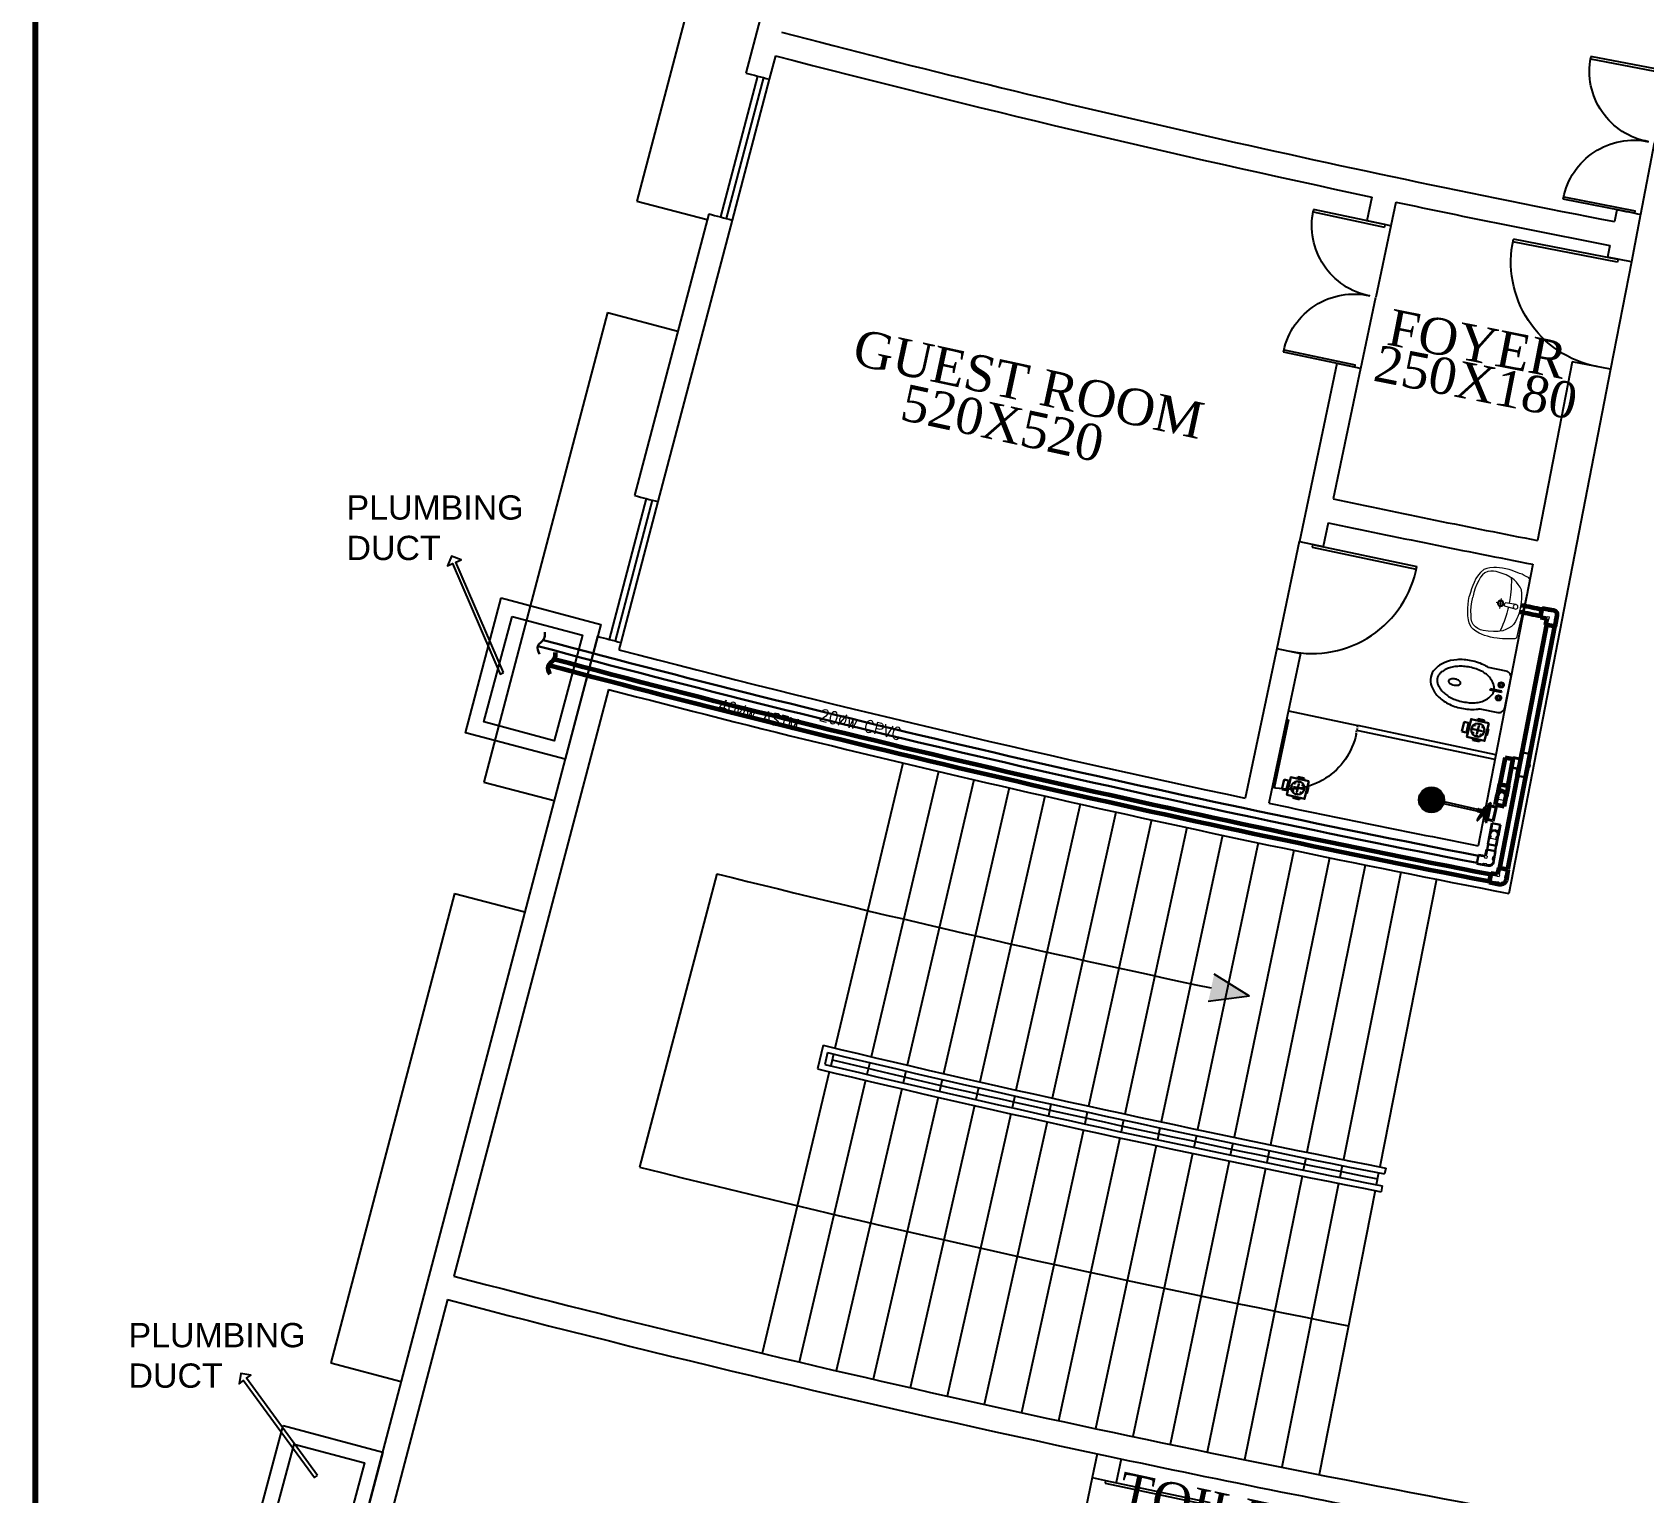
# Model space of a CAD drawing. Header units: metres. Extents: x 159409 to 239023, y 50504 to 95165.
# Drawn here: x 200061 to 201388, y 75786 to 76990 of the extents above; entities that cross this region are included whole.
import ezdxf

# ---------------------------------------------------------------- set-up
doc = ezdxf.new("R2010")
doc.units = ezdxf.units.M
doc.header["$MEASUREMENT"] = 0
doc.linetypes.add('ACAD_ISO03W100', pattern=[30, 12, -18])
doc.linetypes.add('DASHED', pattern=[0.1875, 0.125, -0.0625])
for name, color, linetype, lineweight in [('_Annotations', 1, 'Continuous', 25), ('RJ- D - TEXT', 7, 'Continuous', 20), ('RJ- DRA- FLOOR TRAP', 8, 'Continuous', 30), ('RJ- DRA-WASTE PIPE', 130, 'Continuous', 30), ('RJ- WS - SOLAR HW', 232, 'Continuous', 30), ('RJ- WS- COLD WATER', 152, 'Continuous', 30), ('RJ- WS- HOT WATER', 12, 'Continuous', 30), ('WS SLD RSHR', 121, 'Continuous', 25)]:
    doc.layers.add(name, color=color, linetype=linetype, lineweight=lineweight)
doc.layers.add('SANTEH', color=7, linetype='Continuous')
doc.layers.add('TEXT', color=3, linetype='Continuous')
doc.styles.add('DIM', font='times.ttf', dxfattribs={"height": 0.3})
doc.styles.add('RJ', font='romans.shx')
doc.styles.add('Standard 360', font='arial.ttf')

# ---------------------------------------------------------------- blocks, each defined once
blk = doc.blocks.new('RYTRTRTRTRT')
at = {"color": 8}
for p, q in [((42.518, 61.153), (42.518, 61.753)), ((42.518, 61.753), (42.538, 61.753)), ((42.538, 61.753), (42.538, 61.153)), ((43.718, 61.753), (43.698, 61.753)), ((43.698, 61.753), (43.698, 61.153)), ((43.718, 61.153), (43.718, 61.753)), ((42.518, 61.153), (42.538, 61.153)), ((42.518, 61.103), (43.118, 61.103)), ((43.718, 61.103), (43.118, 61.103)), ((43.718, 61.153), (43.698, 61.153))]:
    blk.add_line(p, q, dxfattribs=at)
for centre, start, end in [((42.528, 61.163), 359.0371, 90), ((43.708, 61.163), 90, 180.9629)]:
    blk.add_arc(centre, 0.59, start, end, dxfattribs=at)
blk = doc.blocks.new('TRTH')
at = {"color": 42, "ltscale": 8}
for p, q in [((-589.839, -68.759), (-589.839, -67.98)), ((-589.819, -68.759), (-589.819, -67.979)), ((-589.839, -68.759), (-589.819, -68.759)), ((-589.839, -68.859), (-589.039, -68.859))]:
    blk.add_line(p, q, dxfattribs=at)
blk.add_arc((-589.819, -68.759), 0.78, 0, 91.4693, dxfattribs=at)
blk = doc.blocks.new('Floor trap-3')
at = {"layer": 'RJ- DRA- FLOOR TRAP', "color": 8, "lineweight": 0}
for p, q in [((-7.5, 1.8), (-9, 1.8)), ((-3.8, 9.1), (-3.8, 12.5)), ((-3.8, 9.1), (3.7, 9.1)), ((-3.8, 9.1), (-3.4, 8.7)), ((-3.4, 8.7), (3.4, 8.7)), ((-3.4, 8.7), (-3.4, 7.5)), ((3.7, 9.1), (3.4, 8.7)), ((3.4, 8.7), (3.4, 7.5)), ((3.7, 9.1), (3.7, 12.5)), ((7.5, 1.8), (9, 1.8)), ((-7.5, -3.2), (-9, -3.2)), ((-2.5, -7.5), (-2.5, -8.3)), ((2.5, -7.5), (2.5, -8.3)), ((7.5, -3.2), (9, -3.2))]:
    blk.add_line(p, q, dxfattribs=at)
at = {"layer": 'RJ- DRA- FLOOR TRAP', "color": 11, "lineweight": 30}
for p, q in [((-3.6, 0), (3.6, 0)), ((0, 3.6), (0, -3.6))]:
    blk.add_line(p, q, dxfattribs=at)
at = {"layer": 'RJ- DRA- FLOOR TRAP', "color": 126, "lineweight": 30}
blk.add_lwpolyline([(7.5, -7.5), (7.5, 7.5), (-7.5, 7.5), (-7.5, -7.5)], close=True, dxfattribs=at)
blk.add_circle((0, 0), 5.5, dxfattribs=at)
at = {"layer": 'RJ- DRA- FLOOR TRAP', "lineweight": 30, "extrusion": (0, 0, -1)}
for centre, major_axis, start_param, end_param in [((-4.6, 0), (-0.165, 0.165), 3.141593, 9.424778), ((-3.2, 3.2), (0.165, 0.165), 4.712389, 10.995574), ((0, 4.6), (-0.165, 0.165), 3.141593, 9.424778), ((3.2, 3.2), (-0.165, 0.165), 3.141593, 9.424778), ((4.6, 0), (0.165, 0.165), 4.712389, 10.995574)]:
    blk.add_ellipse(centre, major_axis=major_axis, ratio=1, start_param=start_param, end_param=end_param, dxfattribs=at)
at = {"layer": 'RJ- DRA- FLOOR TRAP', "lineweight": 30}
for centre, major_axis, start_param, end_param in [((-3.2, -3.2), (0.165, -0.165), 4.712389, 10.995574), ((0, -4.6), (-0.165, -0.165), 3.141593, 9.424778), ((3.2, -3.2), (-0.165, -0.165), 3.141593, 9.424778)]:
    blk.add_ellipse(centre, major_axis=major_axis, ratio=1, start_param=start_param, end_param=end_param, dxfattribs=at)
at = {"layer": 'RJ- DRA-WASTE PIPE', "lineweight": 30}
for p, q in [((-7.5, 2.1), (-9, 2.1)), ((-9, -3.4), (-9, 2.1)), ((-4.1, 9.1), (-4.1, 12.5)), ((-4.1, 12.5), (4.1, 12.5)), ((-4.1, 9.1), (-3.8, 8.7)), ((-3.8, 8.7), (-3.8, 7.5)), ((4.1, 9.1), (3.7, 8.7)), ((3.7, 8.7), (3.7, 7.5)), ((4.1, 9.1), (4.1, 12.5)), ((7.5, 2.1), (9, 2.1)), ((9, -3.4), (9, 2.1)), ((-7.5, -3.4), (-9, -3.4)), ((-2.7, -7.5), (-2.7, -8.3)), ((-2.7, -8.3), (2.7, -8.3)), ((2.7, -7.5), (2.7, -8.3)), ((7.5, -3.4), (9, -3.4))]:
    blk.add_line(p, q, dxfattribs=at)
blk = doc.blocks.new('$@$_rakovina4')
at = {"lineweight": 13}
for p, q in [((-287, -117), (-291, -139)), ((-284, -95), (-287, -117)), ((-279, -77), (-284, -95)), ((-274, -56), (-279, -77)), ((-269, -36), (-274, -56)), ((-258, -20), (-269, -36)), ((-258, -20), (0, -20)), ((-20, -89), (-14, -180)), ((258, -20), (0, -20)), ((20, -89), (14, -180)), ((258, -20), (269, -36)), ((269, -36), (274, -56)), ((274, -56), (279, -77)), ((279, -77), (284, -95)), ((284, -95), (287, -117)), ((287, -117), (291, -139)), ((-297, -185), (-300, -212)), ((-300, -212), (-300, -242)), ((-300, -242), (-299, -269)), ((-299, -269), (-297, -296)), ((-295, -163), (-297, -185)), ((-291, -139), (-295, -163)), ((0, -221), (-43, -221)), ((-14, -180), (-12, -184)), ((-12, -184), (-9, -185)), ((-9, -185), (-3, -187)), ((-3, -187), (0, -187)), ((0, -221), (0, -182)), ((3, -187), (0, -187)), ((0, -221), (0, -260)), ((0, -221), (43, -221)), ((9, -185), (3, -187)), ((12, -184), (9, -185)), ((14, -180), (12, -184)), ((291, -139), (295, -163)), ((295, -163), (297, -185)), ((297, -185), (300, -212)), ((299, -269), (297, -296)), ((300, -242), (299, -269)), ((300, -212), (300, -242)), ((-297, -296), (-293, -323)), ((-293, -323), (-288, -345)), ((-288, -345), (-278, -377)), ((-278, -377), (-267, -401)), ((-267, -401), (-252, -423)), ((267, -401), (252, -423)), ((278, -377), (267, -401)), ((288, -345), (278, -377)), ((293, -323), (288, -345)), ((297, -296), (293, -323)), ((-252, -423), (-222, -447)), ((-222, -447), (-197, -459)), ((-197, -459), (-164, -473)), ((-164, -473), (-127, -481)), ((-127, -481), (-98, -486)), ((-98, -486), (-69, -491)), ((-69, -491), (-36, -493)), ((-36, -493), (0, -495)), ((36, -493), (0, -495)), ((69, -491), (36, -493)), ((98, -486), (69, -491)), ((127, -481), (98, -486)), ((164, -473), (127, -481)), ((197, -459), (164, -473)), ((222, -447), (197, -459)), ((252, -423), (222, -447))]:
    blk.add_line(p, q, dxfattribs=at)
at = {"lineweight": 5}
for p, q in [((-209, -128), (-224, -152)), ((-192, -108), (-209, -128)), ((-173, -87), (-192, -108)), ((-152, -72), (-173, -87)), ((-122, -62), (-152, -72)), ((-96, -56), (-122, -62)), ((-77, -51), (-96, -56)), ((-53, -48), (-77, -51)), ((-29, -47), (-53, -48)), ((0, -47), (-29, -47)), ((0, -47), (29, -47)), ((29, -47), (53, -48)), ((53, -48), (77, -51)), ((77, -51), (96, -56)), ((96, -56), (122, -62)), ((122, -62), (152, -72)), ((152, -72), (173, -87)), ((173, -87), (192, -108)), ((192, -108), (209, -128)), ((209, -128), (224, -152)), ((-256, -272), (-258, -317)), ((-249, -228), (-256, -272)), ((-239, -189), (-249, -228)), ((-234, -176), (-239, -189)), ((-224, -152), (-234, -176)), ((-206, -168), (-234, -176)), ((-234, -176), (-234, -176)), ((-171, -162), (-206, -168)), ((-143, -158), (-171, -162)), ((-117, -155), (-143, -158)), ((-91, -152), (-117, -155)), ((-69, -150), (-91, -152)), ((-34, -148), (-69, -150)), ((-16, -148), (-34, -148)), ((16, -148), (34, -148)), ((34, -148), (69, -150)), ((69, -150), (91, -152)), ((91, -152), (117, -155)), ((117, -155), (143, -158)), ((143, -158), (171, -162)), ((171, -162), (206, -168)), ((206, -168), (234, -176)), ((224, -152), (234, -176)), ((234, -176), (239, -189)), ((234, -176), (234, -176)), ((239, -189), (249, -228)), ((249, -228), (256, -272)), ((256, -272), (258, -317)), ((-258, -317), (-257, -341)), ((-257, -341), (-252, -363)), ((-252, -363), (-243, -387)), ((-243, -387), (-226, -410)), ((-226, -410), (-206, -426)), ((226, -410), (206, -426)), ((243, -387), (226, -410)), ((252, -363), (243, -387)), ((257, -341), (252, -363)), ((258, -317), (257, -341)), ((-206, -426), (-182, -437)), ((-182, -437), (-152, -446)), ((-152, -446), (-116, -455)), ((-116, -455), (-80, -461)), ((-80, -461), (-41, -464)), ((-41, -464), (-14, -464)), ((-14, -464), (0, -464)), ((14, -464), (0, -464)), ((41, -464), (14, -464)), ((80, -461), (41, -464)), ((116, -455), (80, -461)), ((152, -446), (116, -455)), ((182, -437), (152, -446)), ((206, -426), (182, -437))]:
    blk.add_line(p, q, dxfattribs=at)
at = {"lineweight": 13}
blk.add_circle((0, -89), 19.7, dxfattribs=at)
at = {"lineweight": 5}
for radius in [26.2, 18.7]:
    blk.add_circle((0, -221), radius, dxfattribs=at)
blk = doc.blocks.new('A$C4421056C')
at = {"layer": 'WS SLD RSHR', "color": 8}
for p, q in [((2.3, 14.4), (7.6, 14.9)), ((3.3, 1.8), (2.3, 14.4)), ((3.4, 13.5), (7.2, 13.8)), ((4.2, 2.9), (3.4, 13.5)), ((7.2, 13.8), (8, 3.2)), ((7.6, 14.9), (8.7, 2.3)), ((8.7, 2.3), (3.3, 1.8)), ((8, 3.2), (4.2, 2.9))]:
    blk.add_line(p, q, dxfattribs=at)
at = {"layer": 'WS SLD RSHR', "color": 3}
for p, q in [((9.3, 15.6), (7.5, 17.1)), ((7.5, 17.1), (8.9, 0)), ((10.5, 1.8), (9.3, 15.6)), ((12.4, 12), (14.8, 17.4)), ((13.5, 8.4), (15.6, 17)), ((10.5, 1.8), (8.9, 0))]:
    blk.add_line(p, q, dxfattribs=at)
at = {"layer": 'WS SLD RSHR', "color": 63}
for p, q in [((46.6, 10.1), (46.3, 13.4)), ((46.4, 11.8), (55.6, 22.6)), ((66.4, 13.4), (55.6, 22.6)), ((66.4, 13.4), (57.2, 2.6)), ((46.1, 12.5), (8.1, 9.3)), ((8.1, 9.8), (17, 10.5)), ((46.3, 11), (8.2, 7.8)), ((17.2, 8.1), (8.3, 7.4)), ((16.1, 9.2), (16, 10.2)), ((16.1, 8.3), (16.1, 9.2)), ((17.4, 10.3), (17.4, 9.3)), ((17.4, 9.3), (17.5, 8.4)), ((46.4, 11.8), (57.2, 2.6))]:
    blk.add_line(p, q, dxfattribs=at)
for centre, radius in [((56.4, 12.6), 10.4), ((56.4, 12.6), 10), ((16.8, 9.3), 0.793), ((16.8, 9.3), 0.693)]:
    blk.add_circle(centre, radius, dxfattribs=at)
at = {"layer": 'WS SLD RSHR', "color": 117}
for centre in [(47.3, 13.9), (48.1, 16.4), (48.1, 13.1), (48.4, 15.2), (49.2, 17.7), (49.2, 13.7), (49.5, 16.4), (50.2, 18.9), (50.2, 15.6), (50.3, 14.4), (50.4, 13.2), (50.5, 17.7), (51.3, 20.2), (51.4, 16.3), (51.5, 15.1), (51.6, 18.9), (51.6, 13.9), (52.4, 18.1), (52.5, 17), (52.6, 20.2), (52.6, 15.8), (52.7, 14.6), (52.8, 13.4), (53.5, 18.8), (53.6, 17.6), (53.7, 21.4), (53.7, 16.5), (53.8, 15.3), (53.9, 14.1), (54, 13), (54.5, 20.7), (54.6, 19.5), (54.7, 18.3), (54.8, 17.1), (54.9, 16), (55, 14.8), (55.1, 13.6), (55.7, 21.3), (55.8, 20.2), (55.9, 19), (56, 17.8), (56.1, 16.7), (56.2, 15.5), (56.3, 14.3), (56.4, 13.1), (56.9, 20.9), (57, 19.7), (57.1, 18.5), (57.2, 17.3), (57.3, 16.2), (57.4, 15), (57.5, 13.8), (57.6, 21.7), (58.2, 19.2), (58.3, 18), (58.4, 16.9), (58.5, 15.7), (58.6, 14.5), (58.7, 13.3), (58.9, 20.7), (59.4, 18.7), (59.5, 17.5), (59.6, 16.4), (59.7, 15.2), (59.8, 14), (60.2, 21), (60.1, 19.6), (60.8, 17), (60.9, 15.9), (61, 14.7), (61.1, 13.5), (61.4, 18.6), (61.4, 19.9), (62, 16.6), (62.1, 15.4), (62.2, 14.2), (62.3, 13.1), (62.6, 17.5), (62.7, 18.8), (63.3, 14.9), (63.4, 13.7), (63.9, 16.4), (64, 17.7), (64.5, 14.4), (64.6, 13.3), (65.1, 15.4), (65.6, 13.3), (47.2, 11.8), (47.7, 9.8), (48.2, 11.9), (48.3, 10.7), (48.8, 7.5), (48.9, 8.7), (49.3, 12.6), (49.4, 11.4), (49.5, 10.2), (50.1, 6.4), (50.2, 7.7), (50.5, 12.1), (50.6, 10.9), (50.7, 9.7), (50.8, 8.6), (51.4, 5.3), (51.4, 6.6), (51.7, 12.8), (51.8, 11.6), (51.9, 10.4), (51.9, 9.2), (52, 8.1), (52.7, 4.2), (52.7, 5.6), (52.9, 12.3), (53, 11.1), (53.1, 9.9), (53.2, 8.8), (53.3, 7.6), (53.4, 6.4), (53.9, 4.5), (54.1, 11.8), (54.2, 10.6), (54.3, 9.4), (54.4, 8.3), (54.5, 7.1), (54.6, 5.9), (55.2, 12.5), (55.2, 3.4), (55.3, 11.3), (55.4, 10.1), (55.5, 9), (55.6, 7.8), (55.7, 6.6), (55.8, 5.5), (55.9, 4.3), (56.5, 12), (56.6, 10.8), (56.6, 9.6), (56.7, 8.5), (56.8, 7.3), (56.9, 6.1), (57, 5), (57.1, 3.8), (57.6, 12.7), (57.7, 11.5), (57.8, 10.3), (57.9, 9.2), (58, 8), (58.1, 6.8), (58.2, 5.7), (58.3, 4.5), (58.8, 12.2), (58.9, 11), (59, 9.8), (59.1, 8.7), (59.1, 3.8), (59.2, 7.5), (59.3, 6.3), (59.9, 12.9), (60, 11.7), (60.1, 10.5), (60.2, 5), (60.2, 9.4), (60.3, 8.2), (60.4, 7), (61.2, 12.4), (61.3, 11.2), (61.2, 6.3), (61.3, 10), (61.4, 8.9), (61.5, 5), (62.3, 7.5), (62.4, 11.9), (62.5, 10.7), (62.6, 9.6), (62.6, 6.2), (63.3, 8.8), (63.5, 12.6), (63.6, 11.4), (63.6, 7.5), (64.4, 10), (64.7, 12.1), (64.7, 8.8), (65.5, 11.3)]:
    blk.add_circle(centre, 0.334, dxfattribs=at)
at = {"layer": 'WS SLD RSHR', "color": 3}
for centre, radius, start, end in [((7.2, 8.5), 6.24, 300.1215, 69.4165), ((15.3, 17.1), 0.515, 80.5528, 149.6641), ((15.1, 17.2), 0.515, 343.6511, 59.5414)]:
    blk.add_arc(centre, radius, start, end, dxfattribs=at)
at = {"layer": 'WS SLD RSHR', "color": 63}
for centre, start, end in [((16.2, 10.2), 82.2318, 189.5718), ((16.4, 8.3), 179.9662, 287.3062), ((17.1, 10.3), 359.9662, 107.3062), ((17.3, 8.4), 262.2318, 9.5718)]:
    blk.add_arc(centre, 0.248, start, end, dxfattribs=at)
blk = doc.blocks.new('K10-45')
for p, q in [((-19, 83), (-19, 177)), ((-19, 177), (-9, 177)), ((-9, 83), (-9, 177)), ((-19, 83), (-9, 83))]:
    blk.add_line(p, q)
for points in [[(160, 230, 0.023928), (170, 260, 0.067459), (186, 379, 0.067459), (170, 498, 0.079812), (128, 591, 0.107118), (58, 658, 0.139889), (-14, 679, 0.139889), (-86, 658, 0.107118), (-155, 591, 0.079812), (-198, 498, 0.067459), (-214, 379, 0.067459), (-198, 260, 0.023928), (-188, 230), (-188, 80, 0.414214), (-138, 30), (110, 30, 0.414214), (160, 80)], [(-39, 478, 0.052061), (-37, 458, 0.065919), (-32, 443, 0.104629), (-23, 431, 0.172287), (-14, 428, 0.172287), (-5, 431, 0.104629), (4, 443, 0.065919), (10, 458, 0.052061), (12, 478, 0.052061), (10, 499, 0.065919), (4, 514, 0.104629), (-5, 525, 0.172287), (-14, 529, 0.172287), (-23, 525, 0.104629), (-32, 514, 0.065919), (-37, 499, 0.052061)]]:
    blk.add_lwpolyline(points, format="xyb", close=True)
blk.add_lwpolyline([(-4, 147), (-1, 147), (11, 150), (23, 155), (35, 161), (46, 169), (56, 177), (66, 186), (75, 196), (83, 205), (90, 215), (97, 224), (102, 234), (107, 245), (111, 255), (115, 266), (118, 278), (121, 289), (124, 301), (126, 314), (128, 327), (129, 339), (130, 353), (131, 366), (131, 379), (131, 392), (130, 405), (129, 419), (128, 431), (126, 444), (124, 457), (121, 469), (118, 480), (115, 492), (111, 503), (107, 513), (103, 523), (98, 533), (94, 542), (88, 551), (83, 559), (77, 567), (71, 575), (65, 582), (59, 588), (52, 594), (46, 600), (39, 605), (33, 609), (27, 613), (21, 616), (15, 619), (9, 621), (3, 623), (-3, 624), (-8, 624), (-14, 625), (-20, 624), (-25, 624), (-31, 623), (-37, 621), (-43, 619), (-49, 616), (-55, 613), (-61, 609), (-67, 605), (-74, 600), (-80, 594), (-86, 588), (-93, 582), (-99, 575), (-105, 567), (-111, 559), (-116, 551), (-121, 542), (-126, 533), (-131, 523), (-135, 513), (-139, 503), (-143, 492), (-146, 480), (-149, 469), (-152, 457), (-154, 444), (-156, 431), (-157, 419), (-158, 405), (-159, 392), (-159, 379), (-159, 366), (-158, 353), (-157, 339), (-156, 327), (-154, 314), (-152, 301), (-149, 289), (-146, 278), (-143, 266), (-139, 255), (-135, 245), (-130, 234), (-124, 224), (-118, 215), (-111, 205), (-103, 196), (-94, 186), (-84, 177), (-74, 169), (-62, 161), (-51, 155), (-39, 150), (-26, 147), (-24, 147)])
for centre, radius in [((-69, 98), 22.4), ((-69, 98), 12.4), ((41, 98), 22.4), ((41, 98), 12.4)]:
    blk.add_circle(centre, radius)
blk = doc.blocks.new('806-010DN')
at = {"color": 0, "linetype": 'Continuous'}
for p, q in [((51, 21.5), (0, 21.5)), ((51, 21.5), (51, -21.5)), ((51, -21.5), (0, -21.5))]:
    blk.add_line(p, q, dxfattribs=at)
at = {"color": 8, "linetype": 'Continuous', "lineweight": 5}
for p, q in [((21.5, 12.5), (11.5, 12.5)), ((21.5, 12), (21.5, -12)), ((51, 17), (26.5, 17)), ((21.5, -12.5), (11.5, -12.5)), ((51, -17), (26.5, -17))]:
    blk.add_line(p, q, dxfattribs=at)
at = {"color": 0, "linetype": 'Continuous'}
blk.add_arc((0, 0), 21.5, 90, 270, dxfattribs=at)
at = {"color": 8, "linetype": 'Continuous', "lineweight": 5}
for centre, radius, start, end in [((0, 0), 17, 47.33207, 312.66793), ((26.5, 12), 5, 90, 180), ((26.5, -12), 5, 180, 270)]:
    blk.add_arc(centre, radius, start, end, dxfattribs=at)
blk = doc.blocks.new('A$C0D3E5CE7')
at = {"color": 8, "linetype": 'Continuous', "lineweight": 5}
for p, q in [((12, 15.2, 0.4), (7.7, 14.2, 0.4)), ((7.1, 13.2, 0.4), (5.3, 12.8, 0.4)), ((8.1, 8.8, 0.4), (6.6, 8.5, 0.4)), ((13.4, 9.3, 0.4), (9.2, 8.3, 0.4))]:
    blk.add_line(p, q, dxfattribs=at)
for centre, radius, start, end in [((8, 13.3, 0.4), 0.896, 103.6563, 193.6563), ((3.9, 10.1, 0.4), 3.05, 60.9884, 236.3242), ((9, 9.1, 0.4), 0.896, 193.6563, 283.6563)]:
    blk.add_arc(centre, radius, start, end, dxfattribs=at)
at = {"layer": 'RJ- WS - SOLAR HW', "color": 8, "linetype": 'Continuous', "lineweight": 5}
for p, q in [((3.1, 0.2, 0.4), (2.1, 4.5, 0.4)), ((2.7, 5.5, 0.4), (2.2, 7.6, 0.4)), ((7, 6.6, 0.4), (6.6, 8.5, 0.4)), ((9, 1.6, 0.4), (8, 5.9, 0.4))]:
    blk.add_line(p, q, dxfattribs=at)
for centre, start, end in [((3, 4.7, 0.4), 109.3955, 193.6563), ((7.1, 5.7, 0.4), 13.6563, 97.9171)]:
    blk.add_arc(centre, 0.896, start, end, dxfattribs=at)
at = {"layer": 'RJ- WS- HOT WATER', "linetype": 'Continuous', "lineweight": 30, "ltscale": 10}
for p, q in [((11.8, 16, 0.4), (2.9, 13.8, 0.4)), ((11.8, 16, 0.4), (13.6, 8.5, 0.4)), ((2.3, 0, 0.4), (0.1, 9.2, 0.4)), ((9.8, 1.8, 0.4), (2.3, 0, 0.4)), ((13.6, 8.5, 0.4), (8.5, 7.3, 0.4)), ((9.8, 1.8, 0.4), (8.5, 7.3, 0.4))]:
    blk.add_line(p, q, dxfattribs=at)
blk.add_arc((3.9, 10.1, 0.4), 3.85, 103.6563, 193.6563, dxfattribs=at)
blk = doc.blocks.new('A$C12DB153C')
at = {"linetype": 'Continuous', "ltscale": 10}
for p, q in [((-2.78, 0.53), (-0.73, 0.53)), ((-2.78, -1.99), (-2.78, 0.53)), ((1.26, 2.08), (-1.26, 2.08)), ((-1.26, 2.08), (-1.26, 0.53)), ((0.73, 0.53), (2.8, 0.53)), ((1.26, 2.08), (1.26, 0.53)), ((2.8, -1.99), (2.8, 0.53)), ((-2.78, -1.99), (-0.62, -1.99)), ((0.62, -1.99), (2.8, -1.99))]:
    blk.add_line(p, q, dxfattribs=at)
at = {"color": 8, "linetype": 'Continuous', "lineweight": 0}
for p, q in [((-2.78, 0.26), (-1.19, 0.26)), ((-1, 2.08), (-1, 0.53)), ((0.93, 0), (-0.9, 0)), ((1, 2.08), (1, 0.53)), ((2.8, 0.26), (1.22, 0.26)), ((-2.78, -1.73), (-1.19, -1.73)), ((-0.9, -1.47), (0.93, -1.47)), ((2.8, -1.73), (1.22, -1.73))]:
    blk.add_line(p, q, dxfattribs=at)
for centre, start, end in [((-1.19, -0.03), 5.7392, 90), ((1.22, -0.03), 90, 174.2608), ((-1.19, -1.44), 270, 354.2608), ((1.22, -1.44), 185.7392, 270)]:
    blk.add_arc(centre, 0.293, start, end, dxfattribs=at)
at = {"linetype": 'Continuous', "ltscale": 10, "extrusion": (0, 0, -1)}
for centre, start_param, end_param in [((0, 1.55), 3.309118, 4.544863), ((0, -0.9), 2.9928, 4.847677)]:
    blk.add_ellipse(centre, major_axis=(-0.891, 0.891), ratio=1, start_param=start_param, end_param=end_param, dxfattribs=at)
blk = doc.blocks.new('A$C0C4120B1')
at = {"color": 8, "linetype": 'Continuous', "lineweight": 5}
for p, q in [((7, 13.3), (5.3, 12.8)), ((11.9, 15.4), (7.7, 14.3)), ((8.1, 8.9), (6.6, 8.5)), ((13.5, 9.5), (9.2, 8.4))]:
    blk.add_line(p, q, dxfattribs=at)
for centre, radius, start, end in [((7.9, 13.4), 0.896, 104.7217, 194.7217), ((3.9, 10.1), 3.05, 62.0538, 237.3896), ((9, 9.3), 0.896, 194.7217, 284.7217)]:
    blk.add_arc(centre, radius, start, end, dxfattribs=at)
at = {"layer": 'RJ- WS - SOLAR HW', "color": 8, "linetype": 'Continuous', "lineweight": 5}
for p, q in [((2.7, 5.5), (2.2, 7.6)), ((3.3, 0.2), (2.2, 4.5)), ((7.1, 6.7), (6.6, 8.5)), ((9.2, 1.8), (8.1, 6))]:
    blk.add_line(p, q, dxfattribs=at)
for centre, start, end in [((3.1, 4.7), 110.4609, 194.7217), ((7.2, 5.8), 14.7217, 98.9825)]:
    blk.add_arc(centre, 0.896, start, end, dxfattribs=at)
at = {"layer": 'RJ- WS- COLD WATER', "lineweight": 60}
for p, q in [((11.7, 16.2), (2.9, 13.9)), ((11.7, 16.2), (13.7, 8.7)), ((2.5, 0), (0.1, 9.2)), ((10, 2), (2.5, 0)), ((13.7, 8.7), (8.6, 7.4)), ((10, 2), (8.6, 7.4))]:
    blk.add_line(p, q, dxfattribs=at)
blk.add_arc((3.9, 10.1), 3.85, 104.7217, 194.7217, dxfattribs=at)

msp = doc.modelspace()

# ---------------------------------------------------------------- hatches: boundary and pattern name
at = {"ltscale": 10}
h = msp.add_hatch(color=2, dxfattribs=at)
h.dxf.hatch_style = 1
h.paths.add_polyline_path([(201029.729, 76191.065), (201063.661, 76195.623), (201034.508, 76213.575)])

# ---------------------------------------------------------------- linework, layer by layer
at = {"color": 0, "ltscale": 8}
for p, q in [((200754.581, 77358.501, 1.263), (200648.627, 76956.2, 1.263)), ((200673.066, 76970.464, 1.263), (200667.973, 76951.124, 1.263)), ((200658.302, 76953.671, 1.263), (200627.74, 76837.628, 1.263)), ((200663.138, 76952.397, 1.263), (200632.575, 76836.354, 1.263)), ((200667.973, 76951.124, 1.263), (200637.411, 76835.081, 1.263)), ((200618.065, 76840.157, 1.263), (200556.941, 76608.071, 1.263)), ((200637.411, 76835.081, 1.263), (200576.286, 76602.995, 1.263)), ((200566.616, 76605.541, 1.263), (200536.054, 76489.498, 1.263)), ((200571.451, 76604.268, 1.263), (200540.889, 76488.225, 1.263)), ((200576.286, 76602.995, 1.263), (200545.724, 76486.951, 1.263)), ((200526.379, 76492.028, 1.263), (200320.09, 75708.754, 1.263)), ((200545.724, 76486.951, 1.263), (200544.144, 76480.951, 1.263)), ((200535.537, 76448.27, 1.263), (200408.195, 75964.757, 1.263)), ((200778.089, 76387.643, 1.263), (200722.071, 76152.73, 1.272)), ((200807.28, 76380.723, 1.263), (200751.873, 76145.664, 1.272)), ((200836.489, 76373.878, 1.263), (200781.694, 76138.676, 1.272)), ((200865.715, 76367.109, 1.263), (200811.533, 76131.766, 1.272)), ((200894.96, 76360.416, 1.263), (200841.39, 76124.932, 1.272)), ((200924.222, 76353.799, 1.263), (200871.265, 76118.177, 1.272)), ((200953.503, 76347.258, 1.263), (200901.159, 76111.499, 1.272)), ((200982.801, 76340.793, 1.263), (200931.071, 76104.899, 1.272)), ((201012.117, 76334.405, 1.263), (200961.001, 76098.376, 1.272)), ((201041.451, 76328.092, 1.263), (200990.95, 76091.931, 1.272)), ((201070.803, 76321.855, 1.263), (201020.917, 76085.564, 1.272)), ((201100.173, 76315.694, 1.263), (201050.902, 76079.274, 1.272)), ((201129.561, 76309.609, 1.263), (201080.906, 76073.062, 1.272)), ((201158.967, 76303.601, 1.263), (201110.928, 76066.927, 1.272)), ((201188.391, 76297.668, 1.263), (201140.968, 76060.87, 1.272)), ((201217.833, 76291.812, 1.263), (201171.026, 76054.891, 1.272)), ((200720.911, 76147.867, 1.272), (200718.592, 76138.139, 1.273)), ((200717.432, 76133.276, 1.273), (200662.109, 75901.281, 1.281)), ((200750.726, 76140.798, 1.272), (200748.432, 76131.065, 1.273)), ((200780.559, 76133.807, 1.272), (200778.29, 76124.067, 1.273)), ((200747.285, 76126.198, 1.273), (200692.566, 75894.06, 1.281)), ((200810.411, 76126.893, 1.272), (200808.167, 76117.148, 1.273)), ((200840.281, 76120.057, 1.272), (200838.063, 76110.306, 1.273)), ((200777.156, 76119.198, 1.273), (200723.042, 75886.918, 1.281)), ((200807.046, 76112.275, 1.273), (200753.536, 75879.856, 1.281)), ((200870.169, 76113.299, 1.272), (200867.976, 76103.542, 1.273)), ((200900.075, 76106.618, 1.272), (200897.908, 76096.856, 1.272)), ((200836.953, 76105.431, 1.273), (200784.049, 75872.872, 1.281)), ((200866.88, 76098.664, 1.273), (200814.58, 75865.969, 1.281)), ((200930, 76100.015, 1.272), (200927.858, 76090.247, 1.272)), ((200959.943, 76093.489, 1.272), (200957.827, 76083.716, 1.272)), ((200896.824, 76091.975, 1.273), (200845.131, 75859.144, 1.281)), ((200926.787, 76085.363, 1.273), (200875.7, 75852.399, 1.281)), ((200989.904, 76087.042, 1.272), (200987.813, 76077.263, 1.272)), ((201019.884, 76080.671, 1.272), (201017.818, 76070.887, 1.272)), ((200956.768, 76078.829, 1.273), (200906.287, 75845.733, 1.281)), ((200986.768, 76072.373, 1.273), (200936.894, 75839.146, 1.281)), ((201049.882, 76074.379, 1.272), (201047.842, 76064.589, 1.272)), ((201079.898, 76068.164, 1.272), (201077.884, 76058.369, 1.272)), ((201016.786, 76065.995, 1.273), (200967.519, 75832.639, 1.281)), ((201046.822, 76059.694, 1.273), (200998.163, 75826.211, 1.281)), ((201076.876, 76053.472, 1.273), (201028.825, 75819.862, 1.281)), ((201109.933, 76062.027, 1.272), (201107.944, 76052.227, 1.272)), ((201139.986, 76055.968, 1.272), (201138.022, 76046.162, 1.272)), ((201175.932, 76053.923, 1.272), (201174.963, 76049.018, 1.272)), ((201175.932, 76053.923, 1.272), (201174.963, 76049.018, 1.272)), ((201106.949, 76047.327, 1.272), (201059.506, 75813.593, 1.281)), ((201137.04, 76041.26, 1.272), (201090.206, 75807.403, 1.281)), ((201170.057, 76049.986, 1.272), (201168.119, 76040.176, 1.272)), ((201167.15, 76035.271, 1.272), (201120.925, 75801.293, 1.281)), ((201173.024, 76039.208, 1.272), (201172.055, 76034.302, 1.272)), ((200402.976, 75945.45, 1.263), (200339.305, 75703.693, 1.263))]:
    msp.add_line(p, q, dxfattribs=at)
at = {"color": 0, "ltscale": 10}
for p, q in [((200660.653, 77237.448, 1.263), (200558.78, 76850.638, 1.263)), ((200558.78, 76850.638, 1.263), (200616.801, 76835.357, 1.263)), ((201164.566, 76853.978, 0.842), (201160.434, 76834.391, 0.842)), ((201184.132, 76849.832, 0.842), (201180.004, 76830.263, 0.842)), ((201366.267, 76843.555, 0.842), (201364.367, 76833.756, 0.842)), ((201385.908, 76839.784, 0.842), (201378.294, 76800.516, 0.842)), ((201180.004, 76830.263, 0.842), (201160.434, 76834.391, 0.842)), ((201360.56, 76814.122, 0.842), (201358.66, 76804.323, 0.842)), ((201378.294, 76800.516, 0.842), (201358.66, 76804.323, 0.842)), ((200534.594, 76758.805, 1.263), (200432.721, 76371.996, 1.263)), ((200534.594, 76758.805, 1.263), (200592.616, 76743.524, 1.263)), ((201329.478, 76718.311, 0.842), (201300.922, 76571.036, 0.842)), ((201361.163, 76712.161, 0.842), (201329.477, 76718.305, 0.842)), ((201135.666, 76716.975, 0.842), (201104.708, 76570.223, 0.842)), ((201155.235, 76712.847, 0.842), (201132.53, 76605.216, 0.842)), ((201155.235, 76712.847, 0.842), (201135.666, 76716.975, 0.842)), ((201361.163, 76712.161, 0.842), (201277.408, 76280.205, 0.842)), ((201128.402, 76585.647, 0.842), (201124.277, 76566.095, 0.842)), ((201104.708, 76570.223, 0.842), (201124.277, 76566.095, 0.842)), ((201297.115, 76551.402, 0.842), (201252.156, 76319.529, 0.842)), ((201086.107, 76482.045, 0.842), (201060.085, 76358.688, 0.842)), ((201086.106, 76482.045, 0.842), (201105.676, 76477.917, 0.842)), ((201105.676, 76477.917, 0.842), (201079.651, 76354.543, 0.842)), ((200432.721, 76371.996, 1.263), (200490.742, 76356.715, 1.263)), ((200624.805, 76296.413, 1.263), (200561.129, 76054.639, 1.263)), ((200624.805, 76296.413, 1.263), (200561.13, 76054.639, 1.263)), ((200408.535, 76280.163, 1.263), (200306.662, 75893.353, 1.263)), ((200408.535, 76280.163, 1.263), (200466.556, 76264.882, 1.263)), ((201063.661, 76195.623, 0.842), (201034.508, 76213.575, 0.842)), ((201063.661, 76195.623, 0.842), (201029.729, 76191.065, 0.842)), ((200712.315, 76155.061, 0.842), (200707.676, 76135.607, 0.842)), ((200716.018, 76149.035, 0.842), (200713.698, 76139.307, 0.842)), ((200306.662, 75893.353, 1.263), (200364.683, 75878.072, 1.263)), ((200938.271, 75818.401, 1.263), (200934.098, 75798.841, 1.251)), ((200957.834, 75814.244, 1.263), (200953.661, 75794.684, 1.251))]:
    msp.add_line(p, q, dxfattribs=at)
at = {"color": 8, "linetype": 'DASHED', "ltscale": 10}
msp.add_line((201151.486, 76411.543, 0.842), (201152.972, 76418.703, 0.842), dxfattribs=at)
at = {"color": 8, "linetype": 'ACAD_ISO03W100', "ltscale": 10}
for p, q in [((201265.904, 76390.436, 0.842), (201152.089, 76414.446, 0.842)), ((201266.696, 76394.518, 0.842), (201152.934, 76418.516, 0.842))]:
    msp.add_line(p, q, dxfattribs=at)
at = {"color": 8, "linetype": 'Continuous', "lineweight": 5}
for p, q in [((201268.766, 76357.66, 0.842), (201269.088, 76359.311, 0.842)), ((201267.076, 76352.94, 0.842), (201267.864, 76356.983, 0.842)), ((201272.811, 76356.876, 0.842), (201268.85, 76357.648, 0.842)), ((201272.687, 76351.847, 0.842), (201273.475, 76355.89, 0.842)), ((201272.892, 76356.856, 0.842), (201273.214, 76358.507, 0.842))]:
    msp.add_line(p, q, dxfattribs=at)
at = {"color": 6, "const_width": 5.123}
msp.add_lwpolyline([(206807.05, 78029.391), (206807.05, 73287.566), (200063.3, 73287.566), (200063.3, 78029.391)], close=True, dxfattribs=at)
at = {"color": 0, "ltscale": 10}
for centre, radius, start, end in [((203452.237, 87601.708, 0.842), 10968.5, 255.3500395, 259.0267046), ((203452.237, 87601.708, 0.842), 10988.5, 255.3498486, 257.9838309), ((203452.237, 87601.708, 0.842), 11008.5, 255.2455647, 255.3496585), ((203452.237, 87601.708, 0.842), 11128.5, 255.2455605, 255.3485318), ((203452.237, 87601.708, 0.842), 10988.5, 258.0881141, 259.0267046), ((203452.237, 87601.708, 0.842), 10958.5, 259.0267046, 259.1312733), ((203452.237, 87601.708, 0.842), 11368.5, 255.2455478, 255.3463498), ((203452.237, 87601.708, 0.842), 11238.5, 258.0881141, 258.9641202), ((203452.237, 87601.708, 0.842), 11258.5, 258.0881141, 258.9642314), ((203452.237, 87601.708, 0.842), 11488.5, 255.2455478, 255.345293), ((203455.088, 87615.221, 0.842), 11508.5, 255.2455478, 255.248958), ((203455.088, 87615.221, 0.842), 11508.5, 255.3485293, 257.9885428), ((203452.237, 87601.708, 0.842), 11528.5, 255.3449457, 259.1261031), ((203455.088, 87615.221, 0.842), 11508.5, 258.0881141, 258.9644622), ((203452.237, 87601.708, 0.842), 11653.5, 255.9584708, 258.0139297), ((203452.237, 87601.708, 0.842), 11903.5, 255.9434892, 258.8244527), ((203452.237, 87601.708, 0.842), 12028.5, 255.3407984, 259.5906332), ((203452.237, 87601.708, 0.842), 12048.5, 255.3400236, 257.956521), ((203452.237, 87601.708, 0.842), 12048.5, 257.956521, 259.3356501), ((203452.237, 87601.708, 0.842), 12068.5, 257.956521, 258.051472)]:
    msp.add_arc(centre, radius, start, end, dxfattribs=at)
at = {"color": 8, "linetype": 'Continuous', "lineweight": 5}
for centre, radius, start, end in [((201271.521, 76360.81, 0.842), 2.858, 306.309478, 211.645329), ((201268.689, 76356.823, 0.842), 0.841, 78.977404, 168.977404), ((201272.65, 76356.051, 0.842), 0.841, 348.977404, 78.977404)]:
    msp.add_arc(centre, radius, start, end, dxfattribs=at)
at = {"color": 0, "ltscale": 8}
for radius, start, end in [(11770, 256.5386955, 258.8487925), (11775, 256.5630456, 258.8487821), (11790, 256.538778, 258.8487512), (11785, 256.5630662, 258.8487615), (11780, 256.587375, 258.8244527)]:
    msp.add_arc((203452.237, 87601.708, 0.842), radius, start, end, dxfattribs=at)
at = {"layer": '_Annotations', "elevation": 1.263}
for points in [[(200449.01, 76462.144), (200409.847, 76553.218), (200414.007, 76555.007), (200406.075, 76558.169), (200402.913, 76550.236), (200407.073, 76552.025), (200446.237, 76460.951)], [(200295.818, 75800.618), (200237.325, 75880.661), (200240.982, 75883.333), (200232.543, 75884.645), (200231.231, 75876.207), (200234.887, 75878.879), (200293.381, 75798.836)]]:
    msp.add_lwpolyline(points, close=True, dxfattribs=at)
at = {"layer": '_Annotations', "color": 31, "elevation": 1.263}
for points in [[(200447.199, 76523.759), (200529.33, 76501.861), (200499.704, 76390.743), (200417.573, 76412.641)], [(200456.057, 76508.461), (200514.032, 76493.003), (200490.846, 76406.041), (200432.872, 76421.498)], [(200267.585, 75841.77), (200349.716, 75819.872), (200320.09, 75708.754), (200237.959, 75730.651)], [(200276.443, 75826.471), (200334.418, 75811.014), (200311.232, 75724.052), (200253.257, 75739.509)]]:
    msp.add_lwpolyline(points, close=True, dxfattribs=at)
at = {"layer": 'RJ- WS- COLD WATER', "lineweight": 60}
for p, q in [((201308.358, 76501.444, 0.842), (201269.502, 76301.051, 0.842)), ((201314.953, 76500.241, 0.842), (201276.097, 76299.848, 0.842)), ((201274.157, 76392.249, 0.842), (201269.881, 76370.197, 0.842)), ((201280.736, 76390.963, 0.842), (201276.445, 76368.831, 0.842)), ((201266.334, 76353.085, 0.842), (201267.973, 76361.501, 0.842)), ((201269.662, 76370.24, 0.842), (201267.957, 76361.49, 0.842)), ((201269.662, 76370.24, 0.842), (201276.784, 76368.852, 0.842)), ((201273.43, 76351.702, 0.842), (201275.069, 76360.119, 0.842)), ((201276.784, 76368.852, 0.842), (201275.08, 76360.102, 0.842)), ((201273.43, 76351.702, 0.842), (201266.334, 76353.085, 0.842))]:
    msp.add_line(p, q, dxfattribs=at)
for centre, radius, start, end in [((203458.7, 87559.146, 0.842), 11258.5, 258.8733592, 258.9642314), ((203459.708, 87564.669, 0.842), 11258.5, 258.8746452, 258.9642314), ((203450.554, 87588.515, -4.246), 11508.5, 255.0738038, 259.0338301), ((203451.641, 87594.351, -4.246), 11508.5, 255.0915587, 259.0337189), ((203435.648, 87441.311, 0.842), 11258.5, 258.9312034, 258.965318), ((203434.442, 87435.444, 0.842), 11258.5, 258.9641583, 258.9642314), ((201271.521, 76360.81, 0.842), 3.615, 348.977404, 168.977404)]:
    msp.add_arc(centre, radius, start, end, dxfattribs=at)
msp.add_spline([(200491.653, 76478.767, -4.246), (200490.852, 76473.359, -4.246), (200485.754, 76467.363, -4.246), (200487.125, 76460.83, -4.246)], degree=3, dxfattribs=at)
at = {"layer": 'RJ- WS- HOT WATER', "color": 8, "linetype": 'DASHED', "lineweight": 0, "ltscale": 5}
for p, q in [((201270.407, 76370.095, 0.842), (201269.617, 76366.036, 0.842)), ((201270.202, 76365.067, 0.842), (201270.009, 76364.081, 0.842)), ((201274.342, 76364.261, 0.842), (201274.153, 76363.29, 0.842)), ((201276.039, 76368.998, 0.842), (201275.248, 76364.939, 0.842)), ((201263.988, 76337.909, 0.842), (201263.201, 76333.85, 0.842)), ((201263.787, 76332.881, 0.842), (201263.595, 76331.895, 0.842)), ((201269.62, 76336.817, 0.842), (201268.834, 76332.758, 0.842)), ((201267.928, 76332.078, 0.842), (201267.74, 76331.108, 0.842))]:
    msp.add_line(p, q, dxfattribs=at)
at = {"layer": 'RJ- WS- HOT WATER', "linetype": 'Continuous', "lineweight": 30, "ltscale": 10}
for p, q in [((201263.242, 76338.053, 0.842), (201261.546, 76329.302, 0.842)), ((201263.242, 76338.053, 0.842), (201270.366, 76336.672, 0.842)), ((201270.366, 76336.672, 0.842), (201268.67, 76327.921, 0.842)), ((201260.307, 76320.822, 0.842), (201259.413, 76316.208, 0.842)), ((201266.888, 76319.546, 0.842), (201266.017, 76315.052, 0.842))]:
    msp.add_line(p, q, dxfattribs=at)
for centre, start, end in [((203451.981, 87601.39, -0.287), 255.020222, 258.9753053), ((203453.068, 87607.226, -0.287), 255.0372489, 258.9749852)]:
    msp.add_arc(centre, 11508.5, start, end, dxfattribs=at)
at = {"layer": 'RJ- WS- HOT WATER', "color": 8, "linetype": 'DASHED', "lineweight": 0, "ltscale": 0.5}
for centre, start, end in [((201270.445, 76365.875, 0.842), 168.977404, 253.238233), ((201274.42, 76365.101, 0.842), 264.716574, 348.977404), ((201264.029, 76333.689, 0.842), 169.030136, 253.290966), ((201268.005, 76332.919, 0.842), 264.769307, 349.030136)]:
    msp.add_arc(centre, 0.844, start, end, dxfattribs=at)
at = {"layer": 'RJ- WS- HOT WATER', "linetype": 'Continuous', "lineweight": 30, "ltscale": 10}
msp.add_spline([(200483.17, 76495.344, -0.287), (200482.369, 76489.936, -0.287), (200477.27, 76483.939, -0.287), (200478.641, 76477.407, -0.287)], degree=3, dxfattribs=at)

# ---------------------------------------------------------------- block references
at = {"color": 4}
for name, p, xscale, yscale, zscale, rotation in [('RYTRTRTRTRT', (208216.709, 79968.522, 0.842), -99.99999999999994, 100, 100, 79.02670456845122), ('RYTRTRTRTRT', (208036.37, 79729.271, 0.842), -99.99999999999994, 100, 100, 78.08811407911502), ('TRTH', (181142.132, 13131.451, 0.842), -112.5000000019199, 112.5000000019199, 112.5000000019199, 79.02670456843757), ('TRTH', (195014.169, 10040.736, 0.842), 112.5000000019199, 112.5000000019199, 112.5000000019199, 258.110691538156), ('TRTH', (242304.423, 62735.169, 0.842), -73.12500000124793, 73.12500000124794, 73.12500000124794, 168.2748534142685), ('TRTH', (194843.619, 9269.463, 0.842), 112.5000000019199, 112.5000000019199, 112.5000000019199, 258.110691538156)]:
    msp.add_blockref(name, p, dxfattribs=dict(at, xscale=xscale, yscale=yscale, zscale=zscale, rotation=rotation))
at = {"lineweight": 0, "xscale": -0.09613999999999998, "yscale": 0.09613999999999999, "zscale": 0.09613999999999999, "rotation": 257.4325947454996}
msp.add_blockref('$@$_rakovina4', (201291.214, 76514.494, 0.842), dxfattribs=at)
at = {"color": 6, "ltscale": 10}
for name, p, rotation in [('A$C0C4120B1', (201305.83, 76517.597, 0.842), 244.9380756455269), ('A$C4421056C', (201271.159, 76352.421, 0.842), 162.5587961787147)]:
    msp.add_blockref(name, p, dxfattribs=dict(at, rotation=rotation))
at = {"color": 6, "ltscale": 10, "xscale": -1}
for name, p, rotation in [('A$C0D3E5CE7', (201251.2, 76302.149, -0.708), 273.7208675884189), ('A$C0C4120B1', (201261.348, 76286.848, -4.246), 274.3814607299083)]:
    msp.add_blockref(name, p, dxfattribs=dict(at, rotation=rotation))
at = {"layer": 'RJ- DRA- FLOOR TRAP', "rotation": 76.97628375655945}
for p in [(201251.776, 76414.814, 0.421), (201103.432, 76367.114, 0.421)]:
    msp.add_blockref('Floor trap-3', p, dxfattribs=at)
at = {"layer": 'RJ- WS- COLD WATER', "linetype": 'Continuous', "ltscale": 10, "xscale": -3.499233740472016, "yscale": 3.499233740446654, "zscale": 3.49923374045335, "rotation": 78.3843477226462}
msp.add_blockref('A$C12DB153C', (201287.048, 76386.697, 0.842), dxfattribs=at)
at = {"layer": 'RJ- WS- HOT WATER', "linetype": 'Continuous', "ltscale": 10, "xscale": 0.1681336060908507, "yscale": 0.1681336060908507, "zscale": 0.1681336060908507, "rotation": 259.0301363957176}
msp.add_blockref('806-010DN', (201265.11, 76328.625, 0.842), dxfattribs=at)
at = {"layer": 'SANTEH', "xscale": 0.1000000000000001, "yscale": 0.1000000000000001, "zscale": 0.1000000000000001, "rotation": 78.39461316590793}
msp.add_blockref('K10-45', (201279.784, 76446.066, 0.842), dxfattribs=at)

# ---------------------------------------------------------------- texts
at = {"layer": '_Annotations', "char_height": 8.45393, "attachment_point": 1, "style": 'Standard 360'}
for insert in [(200319.672, 76608.211, 1.263), (200140.057, 75926.221, 1.263)]:
    msp.add_mtext('{\\H2.3658x;PLUMBING \\PDUCT}', dxfattribs=dict(at, insert=insert))
at = {"layer": 'RJ- D - TEXT', "lineweight": 20, "style": 'RJ', "width": 0.9}
for s, rotation, p in [('40%%Cw ASTM', 345.357069, (200624.986, 76430.957, -4.242)), ('20%%Cw CPVC', 346.178368, (200708.572, 76422.891, -0.283))]:
    msp.add_text(s, height=10, rotation=rotation, dxfattribs=at).set_placement(p)
at = {"layer": 'TEXT', "lineweight": -2, "ltscale": 2, "char_height": 30, "width": 355.21968, "attachment_point": 7, "style": 'DIM'}
for s, insert, rotation in [('{\\C3;FOYER}', (201175.598, 76732.168, 0.842), 348.88708), ('{\\C3;GUEST ROOM}', (200735.173, 76715.969, 0.421), 347.797989), ('{\\C3;250X180}', (201164.471, 76702.46, 0.842), 348.88708), ('{\\C3;520X520}', (200774.467, 76670.473, 0.421), 347.797989), ('{\\C3;TOILET}', (200953.521, 75774.114, 0.421), 347.797989)]:
    msp.add_mtext(s, dxfattribs=dict(at, insert=insert, rotation=rotation))

doc.saveas('drawing.dxf')
